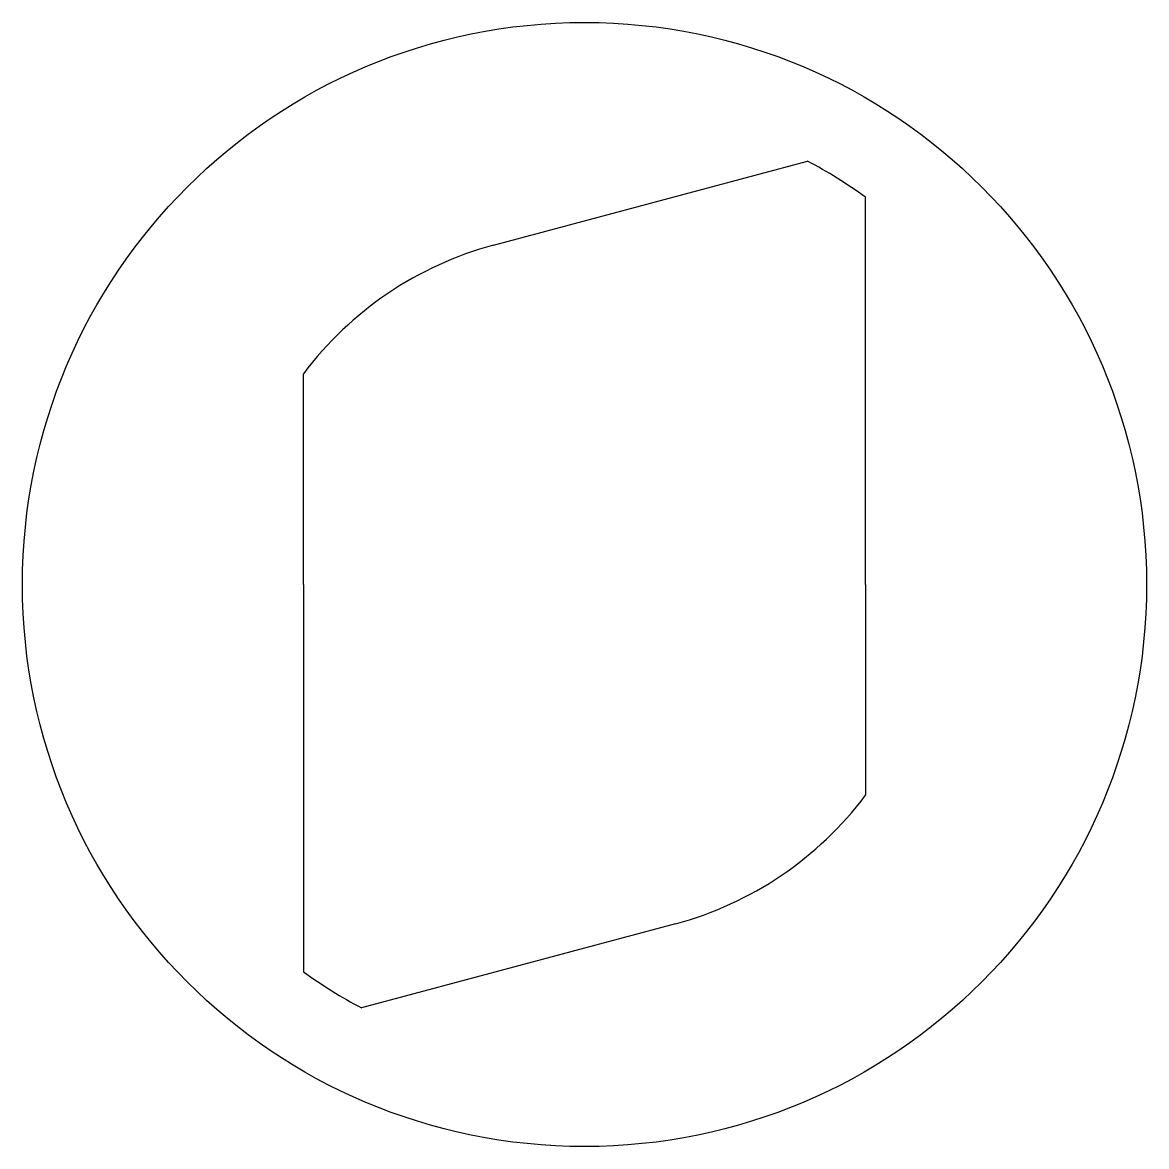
# Model space of a CAD drawing. Header units: millimetres. Extents: x -3.5 to 3.5, y -3.5 to 3.5.
import ezdxf

# ---------------------------------------------------------------- set-up
doc = ezdxf.new("R2010")
doc.units = ezdxf.units.MM
doc.layers.get('0').update_dxf_attribs({"linetype": 'CONTINUOUS'})

msp = doc.modelspace()

# ---------------------------------------------------------------- linework, layer by layer
for p, q in [((-0.5662, 2.113), (1.3885, 2.6367)), ((1.75, 0), (1.75, 2.412)), ((-1.75, 0), (-1.75, 1.3125)), ((1.75, 0), (1.75, -1.3125)), ((-1.75, 0), (-1.75, -2.412)), ((0.5662, -2.113), (-1.3885, -2.6367))]:
    msp.add_line(p, q)
msp.add_circle((0, 0), 3.5)
for radius, start, end in [(2.98, 54.03802, 62.22788), (2.1875, 105, 143.1301), (2.1875, 285, 323.1301), (2.98, 234.03802, 242.22788)]:
    msp.add_arc((0, 0), radius, start, end)

doc.saveas('drawing.dxf')
